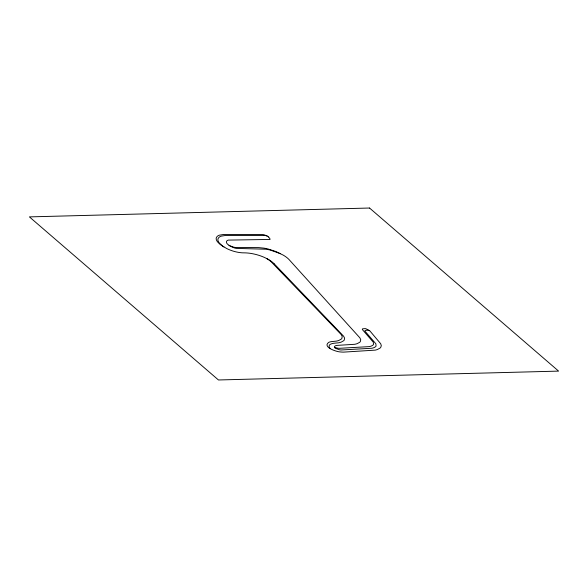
<?xml version="1.0" encoding="UTF-8"?>
<svg xmlns="http://www.w3.org/2000/svg" width="588" height="588" viewBox="0 0 588 588"><rect width="100%" height="100%" fill="white"/><g stroke="black" fill="none" stroke-linecap="round" stroke-linejoin="round"><path stroke-width="0.88" d="M264.784 235.509L225.461 235.45L221.103 236.185A20.543 7.923 18.3 0 0 218.78 237.581L218.06 238.706A18.39 7.1 18.3 0 0 217.913 240.007A19.095 7.365 18.3 0 0 219.251 242.947L222.484 245.997L226.601 248.474A17.309 6.681 18.3 0 0 232.392 250.856A16.413 6.336 18.3 0 0 234.458 251.48L235.839 251.833A18.338 7.078 18.3 0 0 242.322 252.818L245.336 252.877A24.77 9.555 18.3 0 1 252.899 253.788L255.295 254.317A21.455 8.276 18.3 0 1 264.431 257.434L267.636 259.014A20.036 7.732 18.3 0 1 274.096 263.74M228.967 245.387L232.921 246.931A9.621 3.712 18.3 0 0 235.31 247.467L258.735 247.621L263.865 248.121A23.226 8.96 18.3 0 1 267.966 248.944L275.904 251.517L283.225 255.126A20.521 7.916 18.3 0 1 289.252 259.786L359.863 337.821L360.738 339.658L360.378 341.466A19.397 7.482 18.3 0 1 359.687 342.282L357.335 343.583A27.82 10.738 18.3 0 1 354.66 344.296L337.24 345.376A9.922 3.829 18.3 0 0 335.292 345.884L334.748 346.236A5.608 2.161 18.3 0 0 334.476 347.339L337.733 348.177A8.408 3.241 18.3 0 0 339.555 348.302L369.213 346.619A20.573 7.938 18.3 0 0 371.498 345.972L372.66 345.34A14.487 5.593 18.3 0 0 373.527 344.37L373.299 342.179L362.333 329.537L362.414 328.993A3.491 1.345 18.3 0 1 362.7 328.817L364.839 328.626A2.323 0.897 18.3 0 1 365.832 328.707L369.595 330.691A1.25 0.485 18.3 0 1 369.94 330.978L380.715 343.76L381.303 345.693L380.789 347.265A21.631 8.35 18.3 0 1 380.01 348.118L377.445 349.493A30.863 11.907 18.3 0 1 375.195 350.125L343.767 352.109A17.133 6.608 18.3 0 1 340.393 351.94C336.726 351.925 321.901 347.008 328.817 342.319A18.97 7.321 18.3 0 1 331.728 341.584L336.277 341.128A27.254 10.518 18.3 0 0 338.953 340.408L341.275 339.092A18.647 7.196 18.3 0 0 341.929 338.269L342.194 336.424L341.194 334.557L271.891 262.513A20.029 7.732 18.3 0 0 266.526 258.426M268.672 237.052A2.896 1.117 18.3 0 0 267.136 236.031L264.843 235.06A2.697 1.036 18.3 0 0 262.527 234.553L223.646 234.465L219.339 235.185A20.227 7.806 18.3 0 0 217.053 236.567L216.347 237.677A18.177 7.012 18.3 0 0 216.2 238.963A18.912 7.299 18.3 0 0 217.538 241.881L220.096 244.41L223.932 246.967M280.572 253.722L270.215 250.054A23.461 9.055 18.3 0 0 266.077 249.224L236.156 248.379A9.856 3.807 18.3 0 1 234.097 247.827L230.342 246.247L227.46 244.094A9.724 3.756 18.3 0 1 226.476 241.558L226.674 241.146A10.562 4.079 18.3 0 1 228.335 240.095L269.929 239.448A4.322 1.668 18.3 0 0 270.135 239.103L268.687 237.052M369.595 330.691L368.456 330.287A2.352 0.904 18.3 0 0 367.456 330.206L365.302 330.405A3.543 1.367 18.3 0 0 365.008 330.581L364.928 331.125L375.864 343.811L376.077 346.009A14.671 5.66 18.3 0 1 375.195 346.979L374.019 347.611A20.889 8.063 18.3 0 1 371.712 348.265L341.077 349.978A7.688 2.969 18.3 0 1 339.519 349.786L335.27 348.228A3.543 1.367 18.3 0 1 334.506 347.346M330.588 348.662C328.449 347.611 328.626 344.502 331.059 343.995A19.264 7.431 18.3 0 1 333.999 343.252L338.578 342.789A27.673 10.68 18.3 0 0 341.283 342.069L343.635 340.739A18.86 7.277 18.3 0 0 344.296 339.915L344.583 338.063L343.583 336.189L274.111 263.74M264.791 235.523A2.727 1.051 18.3 0 1 267.136 236.031M369.543 208.027L29.4 216.891L218.457 379.973L558.6 371.109L369.543 208.027"/></g></svg>
